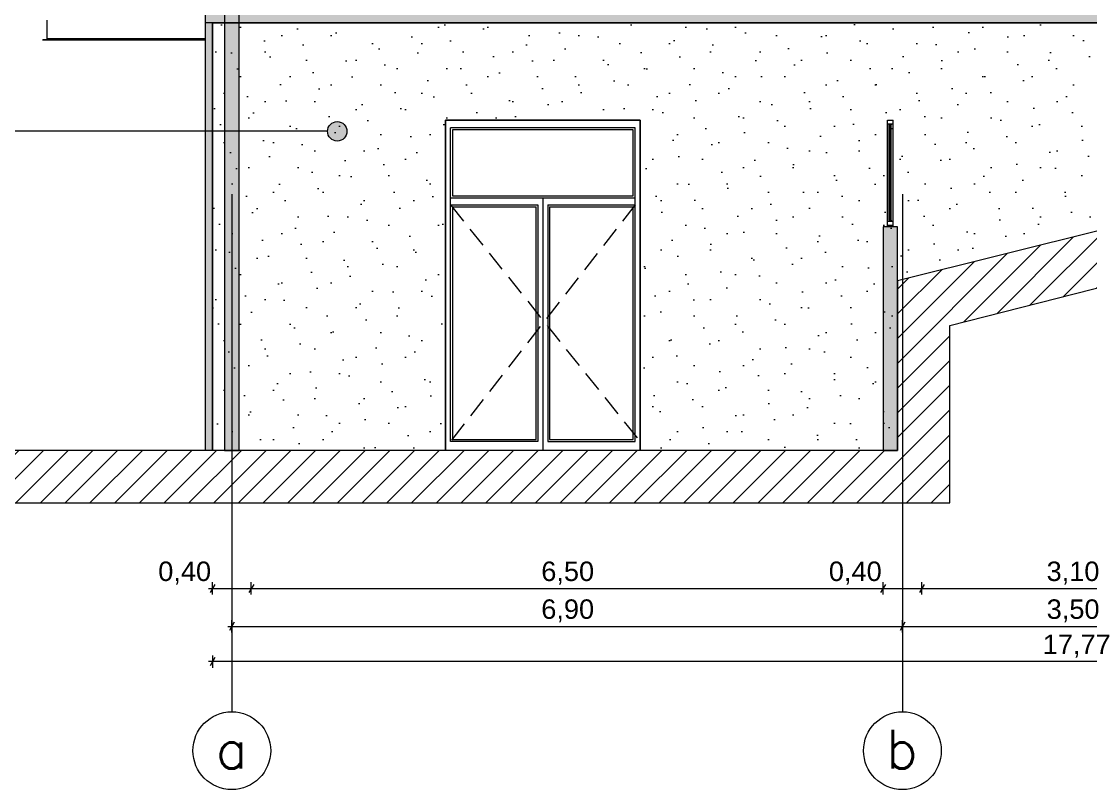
# Model space of a CAD drawing. Header units: metres. Extents: x 476297 to 476657, y 4620828 to 4621206.
# Drawn here: x 476603.33 to 476614.33, y 4621021.18 to 4621029.08 of the extents above; entities that cross this region are included whole.
import ezdxf

# ---------------------------------------------------------------- set-up
doc = ezdxf.new("R2010")
doc.units = ezdxf.units.M
doc.header["$MEASUREMENT"] = 0
doc.set_wipeout_variables(frame=1)
doc.linetypes.add('Hidden Line', pattern=[0.3175, 0.211667, -0.105833])
doc.linetypes.add('Wipeout_Contour', pattern=[1, 0, -1])
for name, color, linetype in [('0_Pen_No__42_Pen_No__250', 7, 'Continuous'), ('2D Drafting - General_Pen_No__250_Pen_No__7', 7, 'Continuous'), ('2D Drafting - General_Pen_No__7', 7, 'Continuous'), ('a-iataki_Pen_No__5_Pen_No__5', 7, 'Continuous'), ('gegmebi_Pen_No__7', 7, 'Continuous'), ('New2D Drafting - General_Pen_No__30_Pen_No__9_Pen_No__9', 7, 'Continuous'), ('New2D Drafting - General_Pen_No__7', 7, 'Continuous'), ('New_________ _________ ___2', 7, 'Continuous'), ('NewStructural - Bearing', 7, 'Continuous'), ('Structural - Bearing', 7, 'Continuous'), ('zoma', 7, 'Continuous'), ('zoma_Pen_No__5', 7, 'Continuous')]:
    doc.layers.add(name, color=color, linetype=linetype)
doc.styles.add('GENERATED_STYLE_2', font='arial.ttf')
doc.dimstyles.new('GENERATED_STYLE__1', dxfattribs={"dimtxt": 0.2, "dimasz": 0.064421, "dimexe": 0.18, "dimexo": 0.003, "dimgap": 0.09, "dimtad": 1, "dimtih": 1, "dimtoh": 1, "dimzin": 0, "dimdsep": 46, "dimtxsty": 'GENERATED_STYLE_2', "dimblk": 'ARROWHEAD_2', "dimblk1": 'ARROWHEAD_2', "dimblk2": 'ARROWHEAD_2', "dimcen": 0.09, "dimclrd": 142, "dimclre": 142, "dimclrt": 142, "dimadec": 0, "dimazin": 0, "dimtfac": 1, "dimtdec": 4, "dimtmove": 0, "dimatfit": 3, "dimfxl": 1, "dimtolj": 1, "dimtzin": 0, "dimarcsym": 0})

# ---------------------------------------------------------------- blocks, each defined once
blk = doc.blocks.new('*D528', base_point=(476844.527, 4621385.791))
at = {"layer": 'zoma', "color": 142, "linetype": 'Continuous', "lineweight": 0, "transparency": 16777216}
for p, q in [((476605.517, 4621022.9), (476605.468, 4621022.815)), ((476605.492, 4621022.794), (476605.492, 4621022.921)), ((476612.416, 4621022.9), (476612.367, 4621022.815)), ((476612.392, 4621022.794), (476612.392, 4621022.921)), ((476605.451, 4621022.858), (476605.492, 4621022.858)), ((476605.492, 4621022.858), (476612.392, 4621022.858))]:
    blk.add_line(p, q, dxfattribs=at)
at = {"layer": 'zoma', "color": 142, "lineweight": 0, "transparency": 16777216, "insert": (476608.676, 4621022.898), "char_height": 0.2, "attachment_point": 7, "style": 'GENERATED_STYLE_2'}
blk.add_mtext('\\A1;{\\pql;\\fArial CYR|b0|i0|c204|p34;6,90}', dxfattribs=at)
blk = doc.blocks.new('ARROWHEAD_2')
at = {"color": 0, "linetype": 'Continuous', "lineweight": 0}
for p, q in [((0, 0), (-1, 0)), ((-0.38, -0.66), (0.38, 0.66))]:
    blk.add_line(p, q, dxfattribs=at)
blk = doc.blocks.new('*D529', base_point=(476844.527, 4621385.791))
at = {"layer": 'zoma', "color": 142, "linetype": 'Continuous', "lineweight": 0, "transparency": 16777216}
for p, q in [((476612.416, 4621022.9), (476612.367, 4621022.815)), ((476612.392, 4621022.794), (476612.392, 4621022.921)), ((476615.916, 4621022.9), (476615.867, 4621022.815)), ((476615.892, 4621022.794), (476615.892, 4621022.921)), ((476612.392, 4621022.858), (476615.892, 4621022.858))]:
    blk.add_line(p, q, dxfattribs=at)
at = {"layer": 'zoma', "color": 142, "lineweight": 0, "transparency": 16777216, "insert": (476613.876, 4621022.898), "char_height": 0.2, "attachment_point": 7, "style": 'GENERATED_STYLE_2'}
blk.add_mtext('\\A1;{\\pql;\\fArial CYR|b0|i0|c204|p34;3,50}', dxfattribs=at)
blk = doc.blocks.new('*D531', base_point=(476844.527, 4621385.791))
at = {"layer": 'zoma', "color": 142, "linetype": 'Continuous', "lineweight": 0, "transparency": 16777216}
for p, q in [((476605.251, 4621023.247), (476605.292, 4621023.247)), ((476605.317, 4621023.29), (476605.268, 4621023.205)), ((476605.292, 4621023.184), (476605.292, 4621023.311)), ((476605.292, 4621023.247), (476605.692, 4621023.247)), ((476605.717, 4621023.29), (476605.668, 4621023.205)), ((476605.692, 4621023.184), (476605.692, 4621023.311))]:
    blk.add_line(p, q, dxfattribs=at)
at = {"layer": 'zoma', "color": 142, "lineweight": 0, "transparency": 16777216, "insert": (476604.735, 4621023.287), "char_height": 0.2, "attachment_point": 7, "style": 'GENERATED_STYLE_2'}
blk.add_mtext('\\A1;{\\pql;\\fArial CYR|b0|i0|c204|p34;0,40}', dxfattribs=at)
blk = doc.blocks.new('*D532', base_point=(476844.527, 4621385.791))
at = {"layer": 'zoma', "color": 142, "linetype": 'Continuous', "lineweight": 0, "transparency": 16777216}
for p, q in [((476605.717, 4621023.29), (476605.668, 4621023.205)), ((476605.692, 4621023.184), (476605.692, 4621023.311)), ((476605.692, 4621023.247), (476612.192, 4621023.247)), ((476612.216, 4621023.29), (476612.167, 4621023.205)), ((476612.192, 4621023.184), (476612.192, 4621023.311))]:
    blk.add_line(p, q, dxfattribs=at)
at = {"layer": 'zoma', "color": 142, "lineweight": 0, "transparency": 16777216, "char_height": 0.2, "attachment_point": 7, "style": 'GENERATED_STYLE_2'}
for s, insert in [('\\A1;{\\pql;\\fArial CYR|b0|i0|c204|p34;6,50}', (476608.676, 4621023.287)), ('\\A1;{\\pql;\\fArial CYR|b0|i0|c204|p34;0,40}', (476611.635, 4621023.287))]:
    blk.add_mtext(s, dxfattribs=dict(at, insert=insert))
blk = doc.blocks.new('*D533', base_point=(476844.527, 4621385.791))
at = {"layer": 'zoma', "color": 142, "linetype": 'Continuous', "lineweight": 0, "transparency": 16777216}
for p, q in [((476612.216, 4621023.29), (476612.167, 4621023.205)), ((476612.192, 4621023.184), (476612.192, 4621023.311)), ((476612.192, 4621023.247), (476612.591, 4621023.247)), ((476612.616, 4621023.29), (476612.567, 4621023.205)), ((476612.591, 4621023.184), (476612.591, 4621023.311))]:
    blk.add_line(p, q, dxfattribs=at)
blk = doc.blocks.new('*D534', base_point=(476844.527, 4621385.791))
at = {"layer": 'zoma', "color": 142, "linetype": 'Continuous', "lineweight": 0, "transparency": 16777216}
for p, q in [((476612.616, 4621023.29), (476612.567, 4621023.205)), ((476612.591, 4621023.184), (476612.591, 4621023.311)), ((476612.591, 4621023.247), (476615.692, 4621023.247)), ((476615.716, 4621023.29), (476615.667, 4621023.205)), ((476615.692, 4621023.184), (476615.692, 4621023.311))]:
    blk.add_line(p, q, dxfattribs=at)
at = {"layer": 'zoma', "color": 142, "lineweight": 0, "transparency": 16777216, "char_height": 0.2, "attachment_point": 7, "style": 'GENERATED_STYLE_2'}
for s, insert in [('\\A1;{\\pql;\\fArial CYR|b0|i0|c204|p34;3,10}', (476613.875, 4621023.287)), ('\\A1;{\\pql;\\fArial CYR|b0|i0|c204|p34;0,40}', (476615.135, 4621023.287))]:
    blk.add_mtext(s, dxfattribs=dict(at, insert=insert))
blk = doc.blocks.new('*D539', base_point=(476844.527, 4621385.791))
at = {"layer": 'zoma', "color": 142, "linetype": 'Continuous', "lineweight": 0, "transparency": 16777216}
for p, q in [((476605.292, 4621022.495), (476605.251, 4621022.495)), ((476605.317, 4621022.537), (476605.268, 4621022.452)), ((476605.292, 4621022.558), (476605.292, 4621022.431)), ((476623.062, 4621022.495), (476605.292, 4621022.495)), ((476623.038, 4621022.452), (476623.087, 4621022.537)), ((476623.062, 4621022.558), (476623.062, 4621022.431)), ((476623.104, 4621022.495), (476623.062, 4621022.495))]:
    blk.add_line(p, q, dxfattribs=at)
at = {"layer": 'zoma', "color": 142, "lineweight": 0, "transparency": 16777216, "insert": (476613.835, 4621022.535), "char_height": 0.2, "attachment_point": 7, "style": 'GENERATED_STYLE_2'}
blk.add_mtext('\\A1;{\\pql;\\fArial CYR|b0|i0|c204|p34;17,77}', dxfattribs=at)
blk = doc.blocks.new('Line_53', base_point=(476606.577, 4621027.95))
at = {"layer": 'zoma_Pen_No__5', "linetype": 'Continuous', "lineweight": 0}
blk.add_hatch(color=142, dxfattribs=at).paths.add_polyline_path([(476606.477, 4621027.95), (476606.484, 4621027.912), (476606.506, 4621027.879), (476606.539, 4621027.858), (476606.577, 4621027.85), (476606.615, 4621027.858), (476606.648, 4621027.879), (476606.669, 4621027.912), (476606.677, 4621027.95), (476606.669, 4621027.988), (476606.648, 4621028.021), (476606.615, 4621028.042), (476606.577, 4621028.05), (476606.539, 4621028.042), (476606.506, 4621028.021), (476606.484, 4621027.988)])
at = {"layer": 'zoma_Pen_No__5', "color": 142, "linetype": 'Continuous', "lineweight": 0}
blk.add_line((476606.477, 4621027.95), (476592.578, 4621027.95), dxfattribs=at)
blk.add_circle((476606.577, 4621027.95), 0.1, dxfattribs=at)

msp = doc.modelspace()

# ---------------------------------------------------------------- linework, layer by layer
at = {"layer": '0_Pen_No__42_Pen_No__250', "color": 144, "linetype": 'Continuous', "lineweight": 0}
for centre in [(476605.492, 4621021.579), (476612.392, 4621021.579)]:
    msp.add_circle(centre, 0.4, dxfattribs=at)
at = {"layer": 'Structural - Bearing', "color": 7, "linetype": 'Continuous', "lineweight": 0}
for p, q in [((476603.592, 4621028.9), (476603.592, 4621029.092)), ((476603.545, 4621028.889), (476603.546, 4621028.89)), ((476603.545, 4621028.886), (476603.545, 4621028.889)), ((476605.222, 4621028.889), (476603.545, 4621028.889)), ((476605.222, 4621028.886), (476603.545, 4621028.886)), ((476603.546, 4621028.89), (476603.547, 4621028.891)), ((476603.547, 4621028.891), (476603.549, 4621028.892)), ((476603.549, 4621028.892), (476603.55, 4621028.892)), ((476603.55, 4621028.892), (476603.587, 4621028.896)), ((476605.222, 4621028.892), (476603.55, 4621028.892)), ((476603.587, 4621028.896), (476603.588, 4621028.897)), ((476605.222, 4621028.896), (476603.587, 4621028.896)), ((476603.588, 4621028.897), (476603.59, 4621028.898)), ((476603.59, 4621028.898), (476603.591, 4621028.899)), ((476603.591, 4621028.899), (476603.592, 4621028.9)), ((476605.222, 4621028.9), (476603.592, 4621028.9))]:
    msp.add_line(p, q, dxfattribs=at)

# ---------------------------------------------------------------- texts
at = {"layer": 'a-iataki_Pen_No__5_Pen_No__5', "color": 142, "linetype": 'Continuous', "lineweight": 0, "char_height": 0.4, "attachment_point": 1}
for s, insert in [('\\A1;{\\pql;\\Ftxt.shx;b}', (476612.226, 4621021.795)), ('\\A1;{\\pql;\\Ftxt.shx;a}', (476605.326, 4621021.795))]:
    msp.add_mtext(s, dxfattribs=dict(at, insert=insert))

# ---------------------------------------------------------------- dimensions: what is measured, and where the dimension line sits
at = {"layer": 'zoma', "color": 142, "linetype": 'Continuous', "lineweight": 0}
for base, p1, p2, picture, middle in [((476615.892, 4621022.858), (476612.392, 4621022.495), (476615.892, 4621023.722), '*D529', (476614.136, 4621022.998)), ((476615.692, 4621023.247), (476612.591, 4621023.557), (476615.692, 4621023.557), '*D534', (476614.135, 4621023.387)), ((476612.392, 4621022.858), (476605.492, 4621022.777), (476612.392, 4621022.495), '*D528', (476608.936, 4621022.998))]:
    dim = msp.add_linear_dim(base=base, p1=p1, p2=p2, dimstyle='GENERATED_STYLE__1', dxfattribs=at)
    dim.commit()
    dim.dimension.update_dxf_attribs({"geometry": picture, "text_midpoint": middle, "dimtype": 160})

# ---------------------------------------------------------------- wipeouts: each hides what was drawn before it
at = {"color": 254, "linetype": 'Wipeout_Contour', "lineweight": 0, "ltscale": 41809861.8710004}
msp.add_wipeout([(476605.292, 4621029.066), (476622.992, 4621029.066), (476612.342, 4621026.413), (476612.342, 4621024.666), (476609.692, 4621024.666), (476609.692, 4621028.066), (476607.692, 4621028.066), (476607.692, 4621024.666), (476605.292, 4621024.666)], dxfattribs=at).dxf.layer = 'New2D Drafting - General_Pen_No__30_Pen_No__9_Pen_No__9'

# ---------------------------------------------------------------- next in the draw order: hatches: boundary and pattern name
at = {"layer": '2D Drafting - General_Pen_No__250_Pen_No__7', "linetype": 'Continuous', "lineweight": 0}
msp.add_hatch(color=7, dxfattribs=at).paths.add_polyline_path([(476612.342, 4621026.966), (476612.192, 4621026.966), (476612.192, 4621024.666), (476612.342, 4621024.666)])
at = {"layer": 'New2D Drafting - General_Pen_No__30_Pen_No__9_Pen_No__9', "linetype": 'Continuous', "lineweight": 0}
h = msp.add_hatch(dxfattribs=at)
h.set_pattern_fill('BRICK___RUNNING_BOND', color=252, style=0, pattern_type=2)
h.set_pattern_definition([(0, (476615.891796, 4621034.17524), (0, 0.06664), []), (90, (476615.8918, 4621034.17524), (-0.2448, 0), [0.06664, -0.06664]), (90, (476616.0142, 4621034.24188), (-0.2448, 0), [0.06664, -0.06664])])
h.paths.add_polyline_path([(476623.062, 4621031.666), (476622.992, 4621031.666), (476622.992, 4621029.066), (476605.292, 4621029.066), (476605.292, 4621024.666), (476605.222, 4621024.666), (476605.222, 4621029.166), (476605.222, 4621039.166), (476623.062, 4621039.166), (476623.062, 4621038.706)])
h.paths.add_polyline_path([(476617.692, 4621031.666), (476616.092, 4621031.666), (476616.092, 4621030.066), (476617.692, 4621030.066)], flags=0)
h.paths.add_polyline_path([(476616.092, 4621036.466), (476616.092, 4621038.066), (476617.692, 4621038.066), (476617.692, 4621036.466)], flags=0)
h.paths.add_polyline_path([(476617.692, 4621034.866), (476616.092, 4621034.866), (476616.092, 4621033.266), (476617.692, 4621033.266)], flags=0)
h.paths.add_polyline_path([(476610.392, 4621030.066), (476611.992, 4621030.066), (476611.992, 4621031.666), (476610.392, 4621031.666)], flags=0)
h.paths.add_polyline_path([(476611.992, 4621034.866), (476610.392, 4621034.866), (476610.392, 4621033.266), (476611.992, 4621033.266)], flags=0)
h.paths.add_polyline_path([(476611.992, 4621038.066), (476611.992, 4621036.466), (476610.392, 4621036.466), (476610.392, 4621038.066)], flags=0)
msp.add_hatch(color=255, dxfattribs=at).paths.add_polyline_path([(476605.417, 4621024.666), (476605.567, 4621024.666), (476605.567, 4621038.466), (476605.417, 4621038.466)])
h = msp.add_hatch(dxfattribs=at)
h.set_pattern_fill('CUT_STONE', color=8, style=0, pattern_type=2)
h.set_pattern_definition([(45, (476844.52715, 4621386.59104), (-0.25455844, 0.25455844), [0, -0.24, 0, -0.36]), (110, (476845.32715, 4621386.59104), (0.33828934, 0.12312725), [0, -0.176, 0, -0.304])])
h.paths.add_polyline_path([(476605.292, 4621029.066), (476622.992, 4621029.066), (476612.342, 4621026.413), (476612.342, 4621024.666), (476609.692, 4621024.666), (476609.692, 4621028.066), (476607.692, 4621028.066), (476607.692, 4621024.666), (476605.292, 4621024.666)])
at = {"layer": 'New2D Drafting - General_Pen_No__7', "linetype": 'Continuous', "lineweight": 0}
h = msp.add_hatch(dxfattribs=at)
h.set_pattern_fill('MASONRY_BLOCK', style=0, pattern_type=2)
h.set_pattern_definition([(45, (476844.52715, 4621385.79104), (-0.12727922, 0.12727922), [])])
h.paths.add_polyline_path([(476632.85, 4621029.069), (476622.992, 4621029.066), (476612.342, 4621026.413), (476612.342, 4621024.666), (476599.497, 4621024.666), (476599.497, 4621024.127), (476612.881, 4621024.127), (476612.881, 4621025.951), (476622.992, 4621028.527), (476632.85, 4621028.53)])

# ---------------------------------------------------------------- next in the draw order: linework, layer by layer
at = {"layer": '2D Drafting - General_Pen_No__250_Pen_No__7', "color": 7, "linetype": 'Continuous', "lineweight": 0, "flags": 128}
msp.add_lwpolyline([(476612.342, 4621026.966), (476612.192, 4621026.966), (476612.192, 4621024.666), (476612.342, 4621024.666)], close=True, dxfattribs=at)
at = {"layer": '2D Drafting - General_Pen_No__7', "color": 7, "linetype": 'Continuous', "lineweight": 0, "flags": 128}
msp.add_lwpolyline([(476607.692, 4621028.066), (476609.692, 4621028.066), (476609.692, 4621024.666), (476607.692, 4621024.666)], close=True, dxfattribs=at)
for points in [[(476608.642, 4621027.192), (476608.642, 4621024.76), (476607.742, 4621024.76), (476607.742, 4621027.985)], [(476608.742, 4621027.192), (476608.742, 4621024.76), (476609.642, 4621024.76), (476609.642, 4621027.985), (476607.742, 4621027.985)], [(476609.622, 4621027.286), (476609.622, 4621027.965), (476607.762, 4621027.965)], [(476607.762, 4621027.965), (476607.762, 4621027.286)], [(476608.692, 4621027.266), (476608.692, 4621026.116), (476608.692, 4621024.666)], [(476607.762, 4621027.173), (476607.762, 4621024.78), (476608.622, 4621024.78), (476608.622, 4621027.173)], [(476608.762, 4621027.173), (476608.762, 4621024.78), (476609.622, 4621024.78), (476609.622, 4621027.173)]]:
    msp.add_lwpolyline(points, dxfattribs=at)
at = {"layer": '2D Drafting - General_Pen_No__7', "color": 7, "linetype": 'Hidden Line', "lineweight": 0, "flags": 128}
for points in [[(476607.742, 4621027.192), (476609.692, 4621024.76)], [(476609.642, 4621027.192), (476607.742, 4621024.76)]]:
    msp.add_lwpolyline(points, dxfattribs=at)
at = {"layer": 'gegmebi_Pen_No__7', "color": 7, "linetype": 'Continuous', "lineweight": 0}
for p, q in [((476607.742, 4621027.266), (476609.642, 4621027.266)), ((476607.742, 4621027.192), (476608.642, 4621027.192)), ((476607.762, 4621027.286), (476609.622, 4621027.286)), ((476608.742, 4621027.192), (476609.642, 4621027.192)), ((476607.762, 4621027.173), (476608.622, 4621027.173)), ((476608.762, 4621027.173), (476609.622, 4621027.173))]:
    msp.add_line(p, q, dxfattribs=at)
at = {"layer": 'New2D Drafting - General_Pen_No__30_Pen_No__9_Pen_No__9', "color": 7, "linetype": 'Continuous', "lineweight": 0, "flags": 128}
for points in [[(476623.062, 4621031.666), (476622.992, 4621031.666), (476622.992, 4621029.066), (476605.292, 4621029.066), (476605.292, 4621024.666), (476605.222, 4621024.666), (476605.222, 4621029.166), (476605.222, 4621039.166), (476623.062, 4621039.166), (476623.062, 4621038.706)], [(476605.417, 4621024.666), (476605.567, 4621024.666), (476605.567, 4621038.466), (476605.417, 4621038.466)], [(476605.292, 4621029.066), (476622.992, 4621029.066), (476612.342, 4621026.413), (476612.342, 4621024.666), (476609.692, 4621024.666), (476609.692, 4621028.066), (476607.692, 4621028.066), (476607.692, 4621024.666), (476605.292, 4621024.666)]]:
    msp.add_lwpolyline(points, close=True, dxfattribs=at)
at = {"layer": 'New2D Drafting - General_Pen_No__7', "color": 7, "linetype": 'Continuous', "lineweight": 0, "flags": 128}
msp.add_lwpolyline([(476632.85, 4621029.069), (476622.992, 4621029.066), (476612.342, 4621026.413), (476612.342, 4621024.666), (476599.497, 4621024.666), (476599.497, 4621024.127), (476612.881, 4621024.127), (476612.881, 4621025.951), (476622.992, 4621028.527), (476632.85, 4621028.53)], close=True, dxfattribs=at)
at = {"layer": 'New_________ _________ ___2', "color": 7, "linetype": 'Continuous', "lineweight": 0}
msp.add_line((476605.292, 4621029.066), (476605.222, 4621029.066), dxfattribs=at)
at = {"layer": 'NewStructural - Bearing', "color": 7, "linetype": 'Continuous', "lineweight": 0}
for p, q in [((476612.237, 4621028.066), (476612.297, 4621028.066)), ((476612.237, 4621026.966), (476612.237, 4621028.066)), ((476612.237, 4621028.026), (476612.297, 4621028.026)), ((476612.257, 4621028.026), (476612.257, 4621028.016)), ((476612.257, 4621028.016), (476612.266, 4621028.016)), ((476612.257, 4621027.036), (476612.257, 4621028.016)), ((476612.266, 4621028.016), (476612.268, 4621028.016)), ((476612.266, 4621028.016), (476612.266, 4621027.036)), ((476612.268, 4621028.016), (476612.277, 4621028.016)), ((476612.268, 4621028.016), (476612.268, 4621027.036)), ((476612.277, 4621028.026), (476612.297, 4621028.026)), ((476612.277, 4621028.026), (476612.277, 4621028.016)), ((476612.277, 4621027.036), (476612.277, 4621028.026)), ((476612.297, 4621026.966), (476612.297, 4621028.066)), ((476612.237, 4621027.026), (476612.297, 4621027.026)), ((476612.237, 4621026.986), (476612.297, 4621026.986)), ((476612.257, 4621027.036), (476612.257, 4621027.026)), ((476612.257, 4621027.036), (476612.266, 4621027.036)), ((476612.266, 4621027.036), (476612.268, 4621027.036)), ((476612.268, 4621027.036), (476612.277, 4621027.036)), ((476612.277, 4621027.036), (476612.277, 4621027.026)), ((476612.277, 4621027.026), (476612.297, 4621027.026))]:
    msp.add_line(p, q, dxfattribs=at)
at = {"layer": 'zoma_Pen_No__5', "color": 144, "linetype": 'Continuous', "lineweight": 0}
for p, q in [((476605.492, 4621027.303), (476605.492, 4621021.979)), ((476612.392, 4621027.303), (476612.392, 4621021.979))]:
    msp.add_line(p, q, dxfattribs=at)

# ---------------------------------------------------------------- next in the draw order: block references
at = {"layer": 'zoma_Pen_No__5', "color": 142, "linetype": 'Continuous', "lineweight": 0}
msp.add_blockref('Line_53', (476606.577, 4621027.95), dxfattribs=at)

# ---------------------------------------------------------------- next in the draw order: dimensions: what is measured, and where the dimension line sits
at = {"layer": 'zoma', "color": 142, "linetype": 'Continuous', "lineweight": 0}
for base, p1, p2, picture, middle in [((476605.692, 4621023.247), (476605.292, 4621047.406), (476605.692, 4621047.406), '*D531', (476604.995, 4621023.387)), ((476612.192, 4621023.247), (476605.692, 4621047.406), (476612.192, 4621047.406), '*D532', (476608.936, 4621023.387)), ((476612.591, 4621023.247), (476612.192, 4621047.406), (476612.591, 4621023.557), '*D533', (476611.895, 4621023.387))]:
    dim = msp.add_linear_dim(base=base, p1=p1, p2=p2, dimstyle='GENERATED_STYLE__1', dxfattribs=at)
    dim.commit()
    dim.dimension.update_dxf_attribs({"geometry": picture, "text_midpoint": middle, "dimtype": 160})
dim = msp.add_linear_dim(base=(476605.292, 4621022.495), p1=(476623.062, 4621024.966), p2=(476605.292, 4621023.247), angle=180, dimstyle='GENERATED_STYLE__1', dxfattribs=at)
dim.commit()
dim.dimension.update_dxf_attribs({"geometry": '*D539', "text_midpoint": (476614.171, 4621022.635), "dimtype": 160})

doc.saveas('drawing.dxf')
